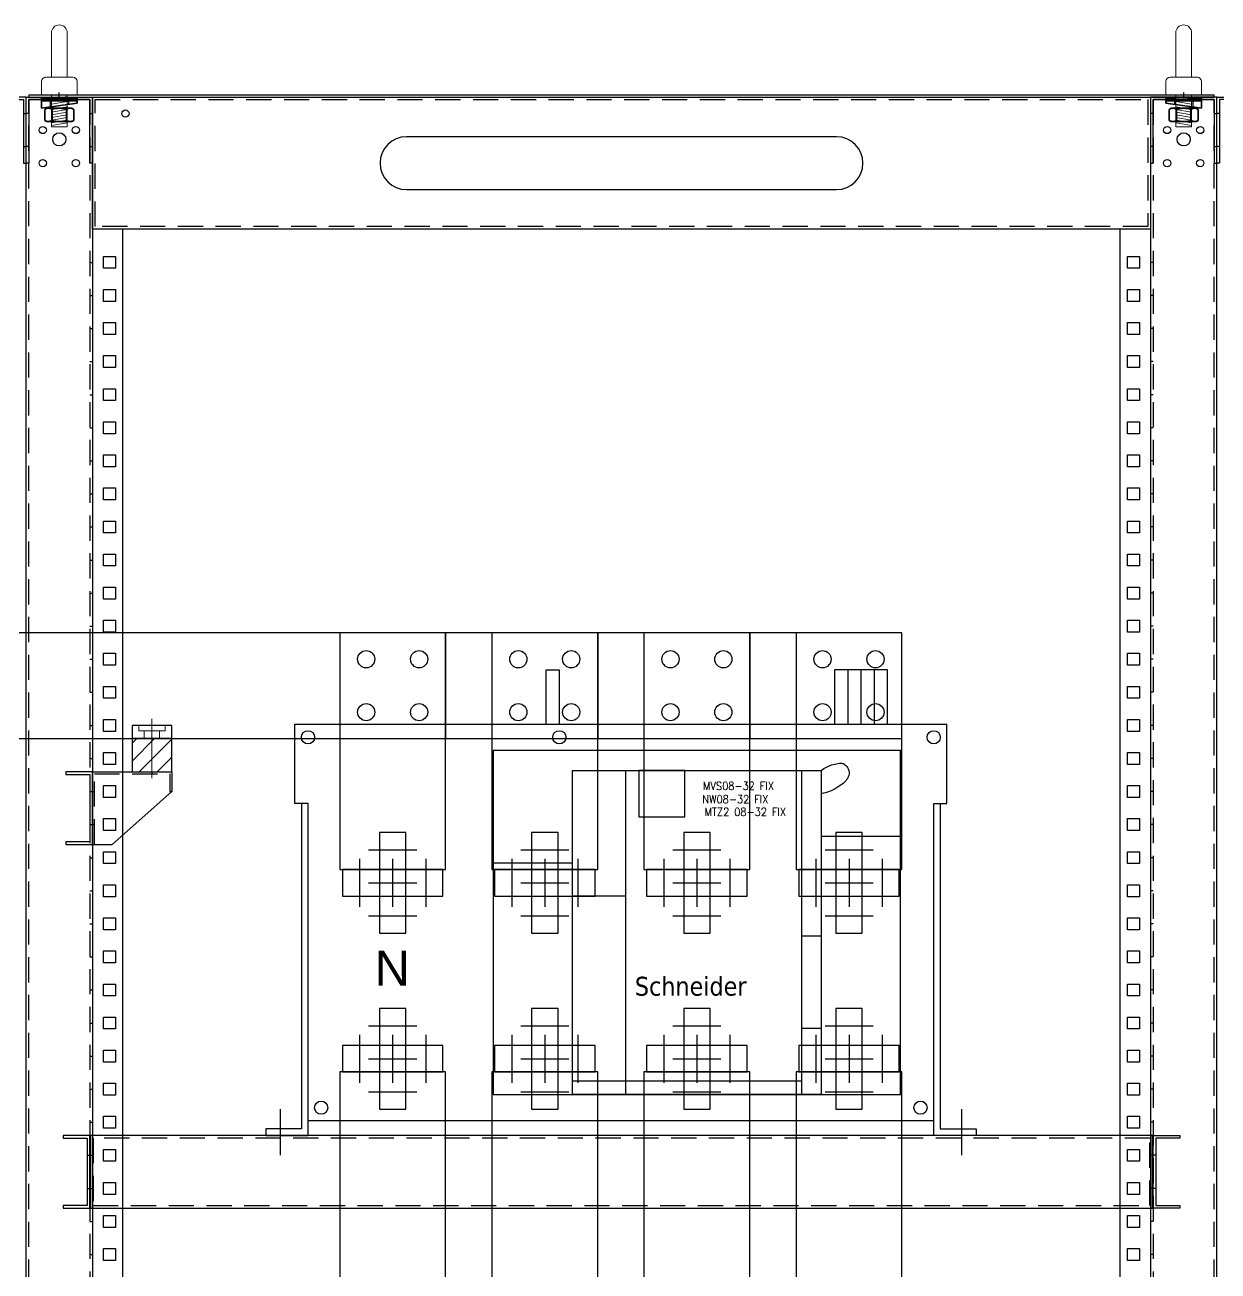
# Model space of a CAD drawing. Header units: millimetres. Extents: x 173893 to 258446, y -176540 to -123824.
# Drawn here: x 197554 to 198456, y -139954 to -139012 of the extents above; entities that cross this region are included whole.
import ezdxf
from ezdxf.enums import TextEntityAlignment as Align

# ---------------------------------------------------------------- set-up
doc = ezdxf.new("R2010")
doc.units = ezdxf.units.MM
doc.header["$LTSCALE"] = 3
for name, pattern in [('ACAD_ISO04W100', [30, 24, -3, 0, -3]), ('CACHE2', [4.7625, 3.175, -1.5875]), ('CENTER', [50.8, 31.75, -6.35, 6.35, -6.35]), ('HIDDEN', [9.525, 6.35, -3.175])]:
    doc.linetypes.add(name, pattern=pattern)
for name, color, linetype in [('@.DM. NÉT CHÍNH', 7, 'Continuous'), ('@.DM. NÉT ĐỤC', 2, 'Continuous'), ('@.VISIBLE', 7, 'Continuous'), ('centerline', 6, 'ACAD_ISO04W100'), ('equipments', 2, 'Continuous'), ('Thiet bi', 7, 'Continuous')]:
    doc.layers.add(name, color=color, linetype=linetype)
for name, color, linetype, lineweight in [('Center', 10, 'CENTER', 9), ('Duonggapra', 2, 'HIDDEN', 13), ('FORT', 2, 'Continuous', 35), ('Hatch', 8, 'Continuous', 13), ('POINTILLE', 8, 'CACHE2', 25)]:
    doc.layers.add(name, color=color, linetype=linetype, lineweight=lineweight)
doc.styles.add('HW_Standard', font='complex.shx', dxfattribs={"width": 0.9})
doc.styles.get("Standard").update_dxf_attribs({"font": 'arial.ttf'})

# ---------------------------------------------------------------- blocks, each defined once
blk = doc.blocks.new('A$Ca22bb21c')
at = {"layer": '@.DM. NÉT CHÍNH', "color": 1}
for p, q in [((2, 37.5), (0, 37.5)), ((48, 37.5), (50, 37.5)), ((2, 12.5), (0, 12.5)), ((2, 12.5), (0, 12.5)), ((2, 12.5), (0, 12.5)), ((48, 12.5), (50, 12.5))]:
    blk.add_line(p, q, dxfattribs=at)
blk.add_lwpolyline([(50, 0), (50, 50), (0, 50), (0, 0), (2, 0), (2, 48), (48, 48), (48, 0)], close=True, dxfattribs=at)
blk = doc.blocks.new('ACB08-32 TER')
at = {"color": 1}
for p, q in [((8248.55, -134656.3), (8284.85, -134656.3)), ((8241.7, -134663.16), (8241.7, -134699.45)), ((8266.7, -134663.16), (8266.7, -134699.45)), ((8291.7, -134663.16), (8291.7, -134699.45)), ((8248.55, -134681.3), (8284.85, -134681.3)), ((8248.55, -134706.3), (8284.85, -134706.3))]:
    blk.add_line(p, q, dxfattribs=at)
for points in [[(8276.7, -134719.3), (8276.7, -134643.3), (8256.7, -134643.3), (8256.7, -134719.3)], [(8228.7, -134691.3), (8304.7, -134691.3), (8304.7, -134671.3), (8228.7, -134671.3)]]:
    blk.add_lwpolyline(points, close=True, dxfattribs=at)
blk = doc.blocks.new('HM12_COTE')
at = {"layer": 'FORT'}
for p, q in [((-10.97, 9.15), (-9.5, 10)), ((9.5, 10), (-9.5, 10)), ((10.97, 9.15), (9.5, 10)), ((-10.97, 0.85), (-10.97, 9.15)), ((-9.5, 0), (-10.97, 0.85)), ((-9.5, 0), (9.5, 0)), ((-5.48, 0.85), (-5.48, 9.15)), ((5.48, 0.85), (5.48, 9.15)), ((9.5, 0), (10.97, 0.85)), ((10.97, 0.85), (10.97, 9.15))]:
    blk.add_line(p, q, dxfattribs=at)
for centre, radius, start, end in [((-8.23, 5.14), 4.86, 55.61585, 124.38415), ((0, -8.15), 18.15, 72.4121, 107.5879), ((8.23, 5.14), 4.86, 55.61585, 124.38415), ((-8.23, 4.86), 4.86, 235.61585, 304.38415), ((0, 18.15), 18.15, 252.4121, 287.5879), ((8.23, 4.86), 4.86, 235.61585, 304.38415)]:
    blk.add_arc(centre, radius, start, end, dxfattribs=at)
blk = doc.blocks.new('CALE_M12_IPN')
at = {"layer": 'FORT'}
for p, q in [((-13.5, 3.61), (13.5, 3.61)), ((-13.5, -1.89), (-13.5, 3.61)), ((13.5, 1.89), (-13.5, -1.89)), ((13.5, 3.61), (13.5, 1.89))]:
    blk.add_line(p, q, dxfattribs=at)
at = {"layer": 'POINTILLE'}
for p, q in [((-7, 3.61), (-7, -0.98)), ((7, 3.61), (7, 0.98))]:
    blk.add_line(p, q, dxfattribs=at)
blk = doc.blocks.new('RONDELLE_M12')
at = {"layer": 'FORT'}
blk.add_lwpolyline([(-13.5, 2.5), (-13.5, 0), (13.5, 0), (13.5, 2.5)], close=True, dxfattribs=at)
at = {"layer": 'POINTILLE'}
for p, q in [((-7, 0), (-7, 2.5)), ((7, 0), (7, 2.5))]:
    blk.add_line(p, q, dxfattribs=at)
blk = doc.blocks.new('Lifting Front')
at = {"layer": 'centerline'}
blk.add_line((0, -2), (0, 2), dxfattribs=at)
at = {"layer": 'equipments', "lineweight": 0}
for p, q in [((-6, 47), (-6, 13.5)), ((6, 47), (6, 13.5)), ((-13.5, 0), (-13.5, 10.33)), ((-10.33, 13.5), (10.33, 13.5)), ((13.5, 0), (13.5, 10.33)), ((13.5, 0), (-13.5, 0)), ((-6, 0), (-6, -24)), ((6, 0), (-6, 0)), ((6, 0), (6, -24)), ((6, -24), (-6, -24))]:
    blk.add_line(p, q, dxfattribs=at)
at = {"layer": 'equipments', "color": 8, "lineweight": 0}
for p, q in [((6, -1), (-6, -3)), ((6, -3), (-6, -5)), ((6, -5), (-6, -7)), ((6, -7), (-6, -9)), ((6, -9), (-6, -11)), ((6, -11), (-6, -13)), ((6, -13), (-6, -15)), ((6, -15), (-6, -17)), ((6, -17), (-6, -19)), ((6, -19), (-6, -21)), ((6, -21), (-6, -23))]:
    blk.add_line(p, q, dxfattribs=at)
at = {"layer": 'equipments', "lineweight": 0}
for centre, radius, start, end in [((0, 47), 6, 0, 180), ((-10.33, 10.33), 3.17, 90, 180), ((10.33, 10.33), 3.17, 0, 90)]:
    blk.add_arc(centre, radius, start, end, dxfattribs=at)
for name, p in [('RONDELLE_M12', (0, -4.5)), ('CALE_M12_IPN', (0, -8.11)), ('HM12_COTE', (0, -20))]:
    blk.add_blockref(name, p)

msp = doc.modelspace()

# ---------------------------------------------------------------- hatches: boundary and pattern name
at = {"layer": 'Hatch'}
h = msp.add_hatch(dxfattribs=at)
h.set_pattern_fill('ANSI31', color=1, scale=3, style=0)
h.set_pattern_definition([(45, (214137.1985, 108099.086), (-6.7351921, 6.7351921), [])])
h.paths.add_polyline_path([(197649.97, -139576.4), (197664.97, -139576.4), (197664.97, -139551.4), (197649.97, -139551.4)])
h.paths.add_polyline_path([(197634.97, -139576.4), (197649.97, -139576.4), (197649.97, -139551.4), (197634.97, -139551.4)])

# ---------------------------------------------------------------- linework, layer by layer
at = {"color": 1}
msp.add_line((197664.97, -139551.4), (197634.97, -139551.4), dxfattribs=at)
for p, q in [((197649.97, -139576.4), (197649.97, -139577.9)), ((197604.97, -139591.4), (197606.47, -139591.4)), ((197619.97, -139631.4), (197664.97, -139591.4)), ((197663.47, -139591.4), (197664.97, -139591.4)), ((197604.97, -139616.4), (197606.47, -139616.4)), ((197604.97, -139631.4), (197619.97, -139631.4))]:
    msp.add_line(p, q)
for points in [[(198101.97, -139471.4), (198101.97, -139551.4), (198216.97, -139551.4), (198216.97, -139471.4)], [(198136.97, -139650.4), (198216.97, -139650.4), (198216.97, -139471.4), (198136.97, -139471.4)], [(197791.97, -140076.4), (197871.97, -140076.4), (197871.97, -139803.4), (197791.97, -139803.4)], [(197603.49, -139906.4), (198406.47, -139906.4), (198406.47, -139851.4), (197603.49, -139851.4)]]:
    msp.add_lwpolyline(points, close=True)
msp.add_lwpolyline([(197664.97, -139541.4), (197634.97, -139541.4), (197634.97, -139576.4), (197664.97, -139576.4)], close=True, dxfattribs=at)
msp.add_lwpolyline([(197604.97, -139631.4), (197604.97, -139576.4), (197664.97, -139576.4), (197664.97, -139591.4)])
at = {"linetype": 'HIDDEN'}
msp.add_lwpolyline([(197606.47, -139631.4), (197606.47, -139577.9), (197663.47, -139577.9), (197663.47, -139591.4)], dxfattribs=at)
msp.add_lwpolyline([(197605.49, -139904.4), (198404.47, -139904.4), (198404.47, -139853.4), (197605.49, -139853.4)], close=True, dxfattribs=at)
for centre in [(198156.97, -139491.4), (198196.97, -139491.4), (198156.97, -139531.4), (198196.97, -139531.4)]:
    msp.add_circle(centre, 6.5)
at = {"layer": '@.DM. NÉT CHÍNH', "color": 1}
for p, q in [((197602.97, -139191.4), (197604.97, -139191.4)), ((198406.97, -139191.4), (198404.97, -139191.4)), ((197602.97, -139216.4), (197604.97, -139216.4)), ((198406.97, -139216.4), (198404.97, -139216.4)), ((197602.97, -139241.4), (197604.97, -139241.4)), ((198406.97, -139241.4), (198404.97, -139241.4)), ((197602.97, -139266.4), (197604.97, -139266.4)), ((198406.97, -139266.4), (198404.97, -139266.4)), ((197602.97, -139291.4), (197604.97, -139291.4)), ((198406.97, -139291.4), (198404.97, -139291.4)), ((197602.97, -139316.4), (197604.97, -139316.4)), ((198406.97, -139316.4), (198404.97, -139316.4)), ((197602.97, -139341.4), (197604.97, -139341.4)), ((198406.97, -139341.4), (198404.97, -139341.4)), ((197602.97, -139366.4), (197604.97, -139366.4)), ((198406.97, -139366.4), (198404.97, -139366.4)), ((197602.97, -139391.4), (197604.97, -139391.4)), ((198406.97, -139391.4), (198404.97, -139391.4)), ((197602.97, -139416.4), (197604.97, -139416.4)), ((198406.97, -139416.4), (198404.97, -139416.4)), ((197602.97, -139441.4), (197604.97, -139441.4)), ((198406.97, -139441.4), (198404.97, -139441.4)), ((197602.97, -139466.4), (197604.97, -139466.4)), ((198406.97, -139466.4), (198404.97, -139466.4)), ((197602.97, -139491.4), (197604.97, -139491.4)), ((198406.97, -139491.4), (198404.97, -139491.4)), ((197602.97, -139516.4), (197604.97, -139516.4)), ((198406.97, -139516.4), (198404.97, -139516.4)), ((197602.97, -139541.4), (197604.97, -139541.4)), ((198406.97, -139541.4), (198404.97, -139541.4)), ((197602.97, -139566.4), (197604.97, -139566.4)), ((198406.97, -139566.4), (198404.97, -139566.4)), ((197602.97, -139591.4), (197604.97, -139591.4)), ((197602.97, -139591.4), (197604.97, -139591.4)), ((198406.97, -139591.4), (198404.97, -139591.4)), ((197602.97, -139616.4), (197604.97, -139616.4)), ((197602.97, -139616.4), (197604.97, -139616.4)), ((198406.97, -139616.4), (198404.97, -139616.4)), ((197602.97, -139641.4), (197604.97, -139641.4)), ((198406.97, -139641.4), (198404.97, -139641.4)), ((197602.97, -139666.4), (197604.97, -139666.4)), ((198406.97, -139666.4), (198404.97, -139666.4)), ((197602.97, -139691.4), (197604.97, -139691.4)), ((198406.97, -139691.4), (198404.97, -139691.4)), ((197602.97, -139716.4), (197604.97, -139716.4)), ((198406.97, -139716.4), (198404.97, -139716.4)), ((197602.97, -139741.4), (197604.97, -139741.4)), ((198406.97, -139741.4), (198404.97, -139741.4)), ((197602.97, -139766.4), (197604.97, -139766.4)), ((198406.97, -139766.4), (198404.97, -139766.4)), ((197602.97, -139791.4), (197604.97, -139791.4)), ((198406.97, -139791.4), (198404.97, -139791.4)), ((197602.97, -139816.4), (197604.97, -139816.4)), ((198406.97, -139816.4), (198404.97, -139816.4)), ((197602.97, -139841.4), (197604.97, -139841.4)), ((198406.97, -139841.4), (198404.97, -139841.4)), ((197600.97, -139866.4), (197602.97, -139866.4)), ((197602.97, -139866.4), (197604.97, -139866.4)), ((198406.97, -139866.4), (198404.97, -139866.4)), ((198408.97, -139866.4), (198406.97, -139866.4)), ((197600.97, -139891.4), (197602.97, -139891.4)), ((197602.97, -139891.4), (197604.97, -139891.4)), ((198406.97, -139891.4), (198404.97, -139891.4)), ((198408.97, -139891.4), (198406.97, -139891.4)), ((197602.97, -139916.4), (197604.97, -139916.4)), ((198406.97, -139916.4), (198404.97, -139916.4)), ((197602.97, -139941.4), (197604.97, -139941.4)), ((198406.97, -139941.4), (198404.97, -139941.4))]:
    msp.add_line(p, q, dxfattribs=at)
at = {"layer": '@.DM. NÉT CHÍNH'}
for points in [[(197504.97, -139066.4), (197504.97, -141166.4), (197554.97, -141166.4), (197554.97, -139066.4)], [(197604.97, -139066.4), (197604.97, -141166.4), (197554.97, -141166.4), (197554.97, -139066.4)], [(197556.97, -139066.4), (198452.97, -139066.4), (198452.97, -139064.9), (197556.97, -139064.9)], [(197604.97, -139066.4), (198404.97, -139066.4), (198404.97, -139166.4), (197604.97, -139166.4)], [(198404.97, -139066.4), (198404.97, -141166.4), (198454.97, -141166.4), (198454.97, -139066.4)], [(198504.97, -139066.4), (198504.97, -141166.4), (198454.97, -141166.4), (198454.97, -139066.4)]]:
    msp.add_lwpolyline(points, close=True, dxfattribs=at)
at = {"layer": '@.DM. NÉT CHÍNH', "linetype": 'HIDDEN'}
for points in [[(197602.97, -139068.4), (197602.97, -141164.4), (197556.97, -141164.4), (197556.97, -139068.4)], [(197606.97, -139068.4), (198402.97, -139068.4), (198402.97, -139164.4), (197606.97, -139164.4)], [(198406.97, -139068.4), (198406.97, -141164.4), (198452.97, -141164.4), (198452.97, -139068.4)]]:
    msp.add_lwpolyline(points, close=True, dxfattribs=at)
at = {"layer": '@.DM. NÉT CHÍNH', "color": 1}
for points in [[(197584.97, -139631.4), (197604.97, -139631.4), (197604.97, -139576.4), (197584.97, -139576.4), (197584.97, -139578.4), (197602.97, -139578.4), (197602.97, -139629.4), (197584.97, -139629.4)], [(197582.97, -139906.4), (197602.97, -139906.4), (197602.97, -139851.4), (197582.97, -139851.4), (197582.97, -139853.4), (197600.97, -139853.4), (197600.97, -139904.4), (197582.97, -139904.4)], [(198426.97, -139906.4), (198406.97, -139906.4), (198406.97, -139851.4), (198426.97, -139851.4), (198426.97, -139853.4), (198408.97, -139853.4), (198408.97, -139904.4), (198426.97, -139904.4)]]:
    msp.add_lwpolyline(points, close=True, dxfattribs=at)
at = {"layer": '@.DM. NÉT CHÍNH'}
for centre, radius in [((197567.47, -139091.4), 2.7), ((197579.97, -139098.4), 5), ((197592.47, -139091.4), 2.7), ((198417.47, -139091.4), 2.7), ((198429.97, -139098.4), 5), ((198442.47, -139091.4), 2.7), ((197567.47, -139116.4), 2.7), ((197592.47, -139116.4), 2.7), ((198417.47, -139116.4), 2.7), ((198442.47, -139116.4), 2.7)]:
    msp.add_circle(centre, radius, dxfattribs=at)
at = {"layer": '@.DM. NÉT ĐỤC'}
msp.add_lwpolyline([(198167.47, -139096.4), (197842.47, -139096.4, 1), (197842.47, -139136.4), (198167.47, -139136.4, 1)], format="xyb", close=True, dxfattribs=at)
msp.add_circle((197629.97, -139078.9), 2.7, dxfattribs=at)
at = {"layer": '@.VISIBLE', "color": 151}
for p, q in [((197627.97, -141066.4), (197627.97, -139166.4)), ((198381.97, -141066.4), (198381.97, -139166.4))]:
    msp.add_line(p, q, dxfattribs=at)
for points in [[(197613.47, -139186.9), (197622.47, -139186.9), (197622.47, -139195.9), (197613.47, -139195.9)], [(198387.47, -139186.9), (198396.47, -139186.9), (198396.47, -139195.9), (198387.47, -139195.9)], [(197613.47, -139211.9), (197622.47, -139211.9), (197622.47, -139220.9), (197613.47, -139220.9)], [(198387.47, -139211.9), (198396.47, -139211.9), (198396.47, -139220.9), (198387.47, -139220.9)], [(197613.47, -139236.9), (197622.47, -139236.9), (197622.47, -139245.9), (197613.47, -139245.9)], [(198387.47, -139236.9), (198396.47, -139236.9), (198396.47, -139245.9), (198387.47, -139245.9)], [(197613.47, -139261.9), (197622.47, -139261.9), (197622.47, -139270.9), (197613.47, -139270.9)], [(198387.47, -139261.9), (198396.47, -139261.9), (198396.47, -139270.9), (198387.47, -139270.9)], [(197613.47, -139286.9), (197622.47, -139286.9), (197622.47, -139295.9), (197613.47, -139295.9)], [(198387.47, -139286.9), (198396.47, -139286.9), (198396.47, -139295.9), (198387.47, -139295.9)], [(197613.47, -139311.9), (197622.47, -139311.9), (197622.47, -139320.9), (197613.47, -139320.9)], [(198387.47, -139311.9), (198396.47, -139311.9), (198396.47, -139320.9), (198387.47, -139320.9)], [(197613.47, -139336.9), (197622.47, -139336.9), (197622.47, -139345.9), (197613.47, -139345.9)], [(198387.47, -139336.9), (198396.47, -139336.9), (198396.47, -139345.9), (198387.47, -139345.9)], [(197613.47, -139361.9), (197622.47, -139361.9), (197622.47, -139370.9), (197613.47, -139370.9)], [(198387.47, -139361.9), (198396.47, -139361.9), (198396.47, -139370.9), (198387.47, -139370.9)], [(197613.47, -139386.9), (197622.47, -139386.9), (197622.47, -139395.9), (197613.47, -139395.9)], [(198387.47, -139386.9), (198396.47, -139386.9), (198396.47, -139395.9), (198387.47, -139395.9)], [(197613.47, -139411.9), (197622.47, -139411.9), (197622.47, -139420.9), (197613.47, -139420.9)], [(198387.47, -139411.9), (198396.47, -139411.9), (198396.47, -139420.9), (198387.47, -139420.9)], [(197613.47, -139436.9), (197622.47, -139436.9), (197622.47, -139445.9), (197613.47, -139445.9)], [(198387.47, -139436.9), (198396.47, -139436.9), (198396.47, -139445.9), (198387.47, -139445.9)], [(197613.47, -139461.9), (197622.47, -139461.9), (197622.47, -139470.9), (197613.47, -139470.9)], [(198387.47, -139461.9), (198396.47, -139461.9), (198396.47, -139470.9), (198387.47, -139470.9)], [(197613.47, -139486.9), (197622.47, -139486.9), (197622.47, -139495.9), (197613.47, -139495.9)], [(198387.47, -139486.9), (198396.47, -139486.9), (198396.47, -139495.9), (198387.47, -139495.9)], [(197613.47, -139511.9), (197622.47, -139511.9), (197622.47, -139520.9), (197613.47, -139520.9)], [(198387.47, -139511.9), (198396.47, -139511.9), (198396.47, -139520.9), (198387.47, -139520.9)], [(197613.47, -139536.9), (197622.47, -139536.9), (197622.47, -139545.9), (197613.47, -139545.9)], [(198387.47, -139536.9), (198396.47, -139536.9), (198396.47, -139545.9), (198387.47, -139545.9)], [(197613.47, -139561.9), (197622.47, -139561.9), (197622.47, -139570.9), (197613.47, -139570.9)], [(198387.47, -139561.9), (198396.47, -139561.9), (198396.47, -139570.9), (198387.47, -139570.9)], [(197613.47, -139586.9), (197622.47, -139586.9), (197622.47, -139595.9), (197613.47, -139595.9)], [(198387.47, -139586.9), (198396.47, -139586.9), (198396.47, -139595.9), (198387.47, -139595.9)], [(197613.47, -139611.9), (197622.47, -139611.9), (197622.47, -139620.9), (197613.47, -139620.9)], [(198387.47, -139611.9), (198396.47, -139611.9), (198396.47, -139620.9), (198387.47, -139620.9)], [(197613.47, -139636.9), (197622.47, -139636.9), (197622.47, -139645.9), (197613.47, -139645.9)], [(198387.47, -139636.9), (198396.47, -139636.9), (198396.47, -139645.9), (198387.47, -139645.9)], [(197613.47, -139661.9), (197622.47, -139661.9), (197622.47, -139670.9), (197613.47, -139670.9)], [(198387.47, -139661.9), (198396.47, -139661.9), (198396.47, -139670.9), (198387.47, -139670.9)], [(197613.47, -139686.9), (197622.47, -139686.9), (197622.47, -139695.9), (197613.47, -139695.9)], [(198387.47, -139686.9), (198396.47, -139686.9), (198396.47, -139695.9), (198387.47, -139695.9)], [(197613.47, -139711.9), (197622.47, -139711.9), (197622.47, -139720.9), (197613.47, -139720.9)], [(198387.47, -139711.9), (198396.47, -139711.9), (198396.47, -139720.9), (198387.47, -139720.9)], [(197613.47, -139736.9), (197622.47, -139736.9), (197622.47, -139745.9), (197613.47, -139745.9)], [(198387.47, -139736.9), (198396.47, -139736.9), (198396.47, -139745.9), (198387.47, -139745.9)], [(197613.47, -139761.9), (197622.47, -139761.9), (197622.47, -139770.9), (197613.47, -139770.9)], [(198387.47, -139761.9), (198396.47, -139761.9), (198396.47, -139770.9), (198387.47, -139770.9)], [(197613.47, -139786.9), (197622.47, -139786.9), (197622.47, -139795.9), (197613.47, -139795.9)], [(198387.47, -139786.9), (198396.47, -139786.9), (198396.47, -139795.9), (198387.47, -139795.9)], [(197613.47, -139811.9), (197622.47, -139811.9), (197622.47, -139820.9), (197613.47, -139820.9)], [(198387.47, -139811.9), (198396.47, -139811.9), (198396.47, -139820.9), (198387.47, -139820.9)], [(197613.47, -139836.9), (197622.47, -139836.9), (197622.47, -139845.9), (197613.47, -139845.9)], [(198387.47, -139836.9), (198396.47, -139836.9), (198396.47, -139845.9), (198387.47, -139845.9)], [(197613.47, -139861.9), (197622.47, -139861.9), (197622.47, -139870.9), (197613.47, -139870.9)], [(198387.47, -139861.9), (198396.47, -139861.9), (198396.47, -139870.9), (198387.47, -139870.9)], [(197613.47, -139886.9), (197622.47, -139886.9), (197622.47, -139895.9), (197613.47, -139895.9)], [(198387.47, -139886.9), (198396.47, -139886.9), (198396.47, -139895.9), (198387.47, -139895.9)], [(197613.47, -139911.9), (197622.47, -139911.9), (197622.47, -139920.9), (197613.47, -139920.9)], [(198387.47, -139911.9), (198396.47, -139911.9), (198396.47, -139920.9), (198387.47, -139920.9)], [(197613.47, -139936.9), (197622.47, -139936.9), (197622.47, -139945.9), (197613.47, -139945.9)], [(198387.47, -139936.9), (198396.47, -139936.9), (198396.47, -139945.9), (198387.47, -139945.9)]]:
    msp.add_lwpolyline(points, close=True, dxfattribs=at)
at = {"layer": '@.VISIBLE', "color": 1}
for points in [[(197339.97, -139471.4), (197339.97, -139551.4), (197871.97, -139551.4), (197871.97, -139471.4)], [(197791.97, -139650.4), (197871.97, -139650.4), (197871.97, -139471.4), (197791.97, -139471.4)], [(197906.97, -140036.4), (197986.97, -140036.4), (197986.97, -139803.4), (197906.97, -139803.4)]]:
    msp.add_lwpolyline(points, close=True, dxfattribs=at)
at = {"layer": '@.VISIBLE', "color": 2}
for points in [[(197871.97, -139471.4), (197871.97, -139551.4), (197986.97, -139551.4), (197986.97, -139471.4)], [(197906.97, -139650.4), (197986.97, -139650.4), (197986.97, -139471.4), (197906.97, -139471.4)], [(198021.97, -140036.4), (198101.97, -140036.4), (198101.97, -139803.4), (198021.97, -139803.4)]]:
    msp.add_lwpolyline(points, close=True, dxfattribs=at)
at = {"layer": '@.VISIBLE', "color": 4}
for points in [[(197986.97, -139471.4), (197986.97, -139551.4), (198101.97, -139551.4), (198101.97, -139471.4)], [(198021.97, -139650.4), (198101.97, -139650.4), (198101.97, -139471.4), (198021.97, -139471.4)], [(198136.97, -140036.4), (198216.97, -140036.4), (198216.97, -139803.4), (198136.97, -139803.4)]]:
    msp.add_lwpolyline(points, close=True, dxfattribs=at)
at = {"layer": '@.VISIBLE', "color": 2}
msp.add_lwpolyline([(197947.97, -139540.4), (197947.97, -139499.4), (197957.97, -139499.4), (197957.97, -139540.24)], dxfattribs=at)
at = {"layer": '@.VISIBLE', "color": 1}
for centre in [(197811.97, -139491.4), (197851.97, -139491.4), (197811.97, -139531.4), (197851.97, -139531.4)]:
    msp.add_circle(centre, 6.5, dxfattribs=at)
at = {"layer": '@.VISIBLE', "color": 2}
for centre in [(197926.97, -139491.4), (197966.97, -139491.4), (197926.97, -139531.4), (197966.97, -139531.4)]:
    msp.add_circle(centre, 6.5, dxfattribs=at)
at = {"layer": '@.VISIBLE', "color": 4}
for centre in [(198041.97, -139491.4), (198081.97, -139491.4), (198041.97, -139531.4), (198081.97, -139531.4)]:
    msp.add_circle(centre, 6.5, dxfattribs=at)
at = {"layer": 'Center', "color": 1, "ltscale": 0.5}
msp.add_line((197649.97, -139581.4), (197649.97, -139536.4), dxfattribs=at)
at = {"layer": 'Duonggapra', "color": 1, "ltscale": 10}
for p, q in [((197644.22, -139551.4), (197644.22, -139545.4)), ((197655.72, -139551.4), (197655.72, -139545.4))]:
    msp.add_line(p, q, dxfattribs=at)
msp.add_lwpolyline([(197659.97, -139541.4), (197659.97, -139545.4), (197639.97, -139545.4), (197639.97, -139541.4)], dxfattribs=at)
at = {"layer": 'Thiet bi', "color": 253}
for p, q in [((198175.97, -139499.4), (198175.97, -139540.4)), ((198185.97, -139499.4), (198185.97, -139540.4)), ((198195.97, -139499.4), (198195.97, -139540.4)), ((197757.97, -139540.4), (198250.97, -139540.4)), ((197757.97, -139600.4), (197757.97, -139540.4)), ((198250.97, -139600.4), (198250.97, -139540.4)), ((197762.97, -139600.4), (197757.97, -139600.4)), ((197762.97, -139600.4), (197762.97, -139846.4)), ((197767.97, -139600.4), (197762.97, -139600.4)), ((197767.97, -139851.4), (197767.97, -139600.4)), ((198240.97, -139851.4), (198240.97, -139600.4)), ((198240.97, -139600.4), (198245.97, -139600.4)), ((198245.97, -139600.4), (198245.97, -139846.4)), ((198245.97, -139600.4), (198250.97, -139600.4)), ((197762.97, -139846.4), (197735.97, -139846.4)), ((197735.97, -139846.4), (197735.97, -139851.4)), ((198245.97, -139846.4), (198272.97, -139846.4)), ((198272.97, -139846.4), (198272.97, -139851.4)), ((197735.97, -139851.4), (197767.97, -139851.4)), ((198272.97, -139851.4), (198240.97, -139851.4))]:
    msp.add_line(p, q, dxfattribs=at)
at = {"layer": 'Thiet bi', "color": 4}
for p, q in [((198007.97, -139575.4), (198007.97, -139820.4)), ((198140.97, -139575.4), (198140.97, -139820.4)), ((198215.97, -139625.4), (198155.97, -139625.4)), ((197907.97, -139645.4), (197967.97, -139645.4)), ((198007.97, -139670.4), (197967.97, -139670.4)), ((198140.97, -139700.4), (198155.97, -139700.4)), ((198140.97, -139770.4), (198155.97, -139770.4)), ((198140.97, -139810.4), (197967.97, -139810.4))]:
    msp.add_line(p, q, dxfattribs=at)
at = {"layer": 'Thiet bi', "color": 253}
for points in [[(198205.97, -139540.4), (198205.97, -139499.4), (198165.97, -139499.4), (198165.97, -139540.24)], [(197735.97, -139846.4), (197735.97, -139851.4)], [(198240.97, -139840.4), (197767.97, -139840.4)], [(198272.97, -139846.4), (198272.97, -139851.4)]]:
    msp.add_lwpolyline(points, dxfattribs=at)
at = {"layer": 'Thiet bi', "color": 4}
for points in [[(197907.97, -139560.4), (197907.97, -139820.4), (198215.97, -139820.4), (198215.97, -139560.4)], [(197967.97, -139575.4), (198155.97, -139575.4), (198155.97, -139820.4), (197967.97, -139820.4)], [(198017.97, -139610.4), (198052.97, -139610.4), (198052.97, -139575.4), (198017.97, -139575.4)]]:
    msp.add_lwpolyline(points, close=True, dxfattribs=at)
msp.add_lwpolyline([(198155.97, -139575.4, -0.038619), (198160.01, -139572.87, -0.045493), (198163.76, -139571.33, -0.024228), (198168.63, -139570.09, -0.058648), (198170.7, -139569.91, -0.123358), (198172.97, -139570.56, -0.092807), (198175.33, -139572.58, -0.116657), (198176.9, -139575.85, -0.128186), (198176.76, -139579.16, -0.049971), (198175.76, -139581.54, -0.055894), (198174.44, -139583.43, -0.051937), (198172.42, -139585.3, -0.020219), (198166.61, -139589.31, -0.056224), (198162.31, -139591.38, -0.040931), (198155.97, -139593.04)], format="xyb", dxfattribs=at)
at = {"layer": 'Thiet bi', "color": 80}
for points in [[(197746.97, -139831.4), (197746.97, -139866.4)], [(198261.97, -139831.4), (198261.97, -139866.4)]]:
    msp.add_lwpolyline(points, dxfattribs=at)
at = {"layer": 'Thiet bi', "color": 254}
for centre in [(197767.97, -139550.4), (197957.97, -139550.4), (198240.97, -139550.4), (197777.97, -139830.4), (198230.97, -139830.4)]:
    msp.add_circle(centre, 5, dxfattribs=at)

# ---------------------------------------------------------------- block references
at = {"layer": '@.DM. NÉT CHÍNH'}
for p in [(197504.97, -139116.4), (198404.97, -139116.4)]:
    msp.add_blockref('A$Ca22bb21c', p, dxfattribs=at)
at = {"layer": '@.DM. NÉT CHÍNH', "xscale": -1}
for p in [(197604.97, -139116.4), (198504.97, -139116.4)]:
    msp.add_blockref('A$Ca22bb21c', p, dxfattribs=at)
at = {"layer": 'equipments'}
msp.add_blockref('Lifting Front', (197579.97, -139064.9), dxfattribs=at)
at = {"layer": 'equipments', "xscale": -1}
msp.add_blockref('Lifting Front', (198429.97, -139064.9), dxfattribs=at)
at = {"layer": 'Thiet bi'}
for p in [(189565.27, -4979.1), (189680.27, -4979.1), (189795.27, -4979.1), (189910.27, -4979.1), (189565.27, -5112.1), (189680.27, -5112.1), (189795.27, -5112.1), (189910.27, -5112.1)]:
    msp.add_blockref('ACB08-32 TER', p, dxfattribs=at)

# ---------------------------------------------------------------- texts
at = {"layer": 'Thiet bi', "color": 251, "true_color": 0x636466, "style": 'HW_Standard', "width": 0.9}
for s, p in [('MVS08-32 FIX', (198093.39, -139587.17)), ('NW08-32 FIX', (198091.06, -139597.26)), ('MTZ2 08-32 FIX', (198098.58, -139606.79))]:
    msp.add_text(s, height=6.048, dxfattribs=at).set_placement(p, align=Align.MIDDLE_CENTER)
at = {"layer": 'Thiet bi', "insert": (197818.43, -139711.8), "char_height": 26.29, "attachment_point": 1}
msp.add_mtext_dynamic_manual_height_columns('N', width=919.1739, gutter_width=328.67, heights=[0], dxfattribs=at)
at = {"layer": 'Thiet bi', "color": 4, "insert": (198015.1, -139731.43), "char_height": 14.2884, "attachment_point": 1}
msp.add_mtext_dynamic_manual_height_columns('{\\fTahoma|b0|i0|c0|p34;\\C114;\\c4758291;Schneider}', width=14.2884, gutter_width=0.227, heights=[0], dxfattribs=at)

doc.saveas('drawing.dxf')
